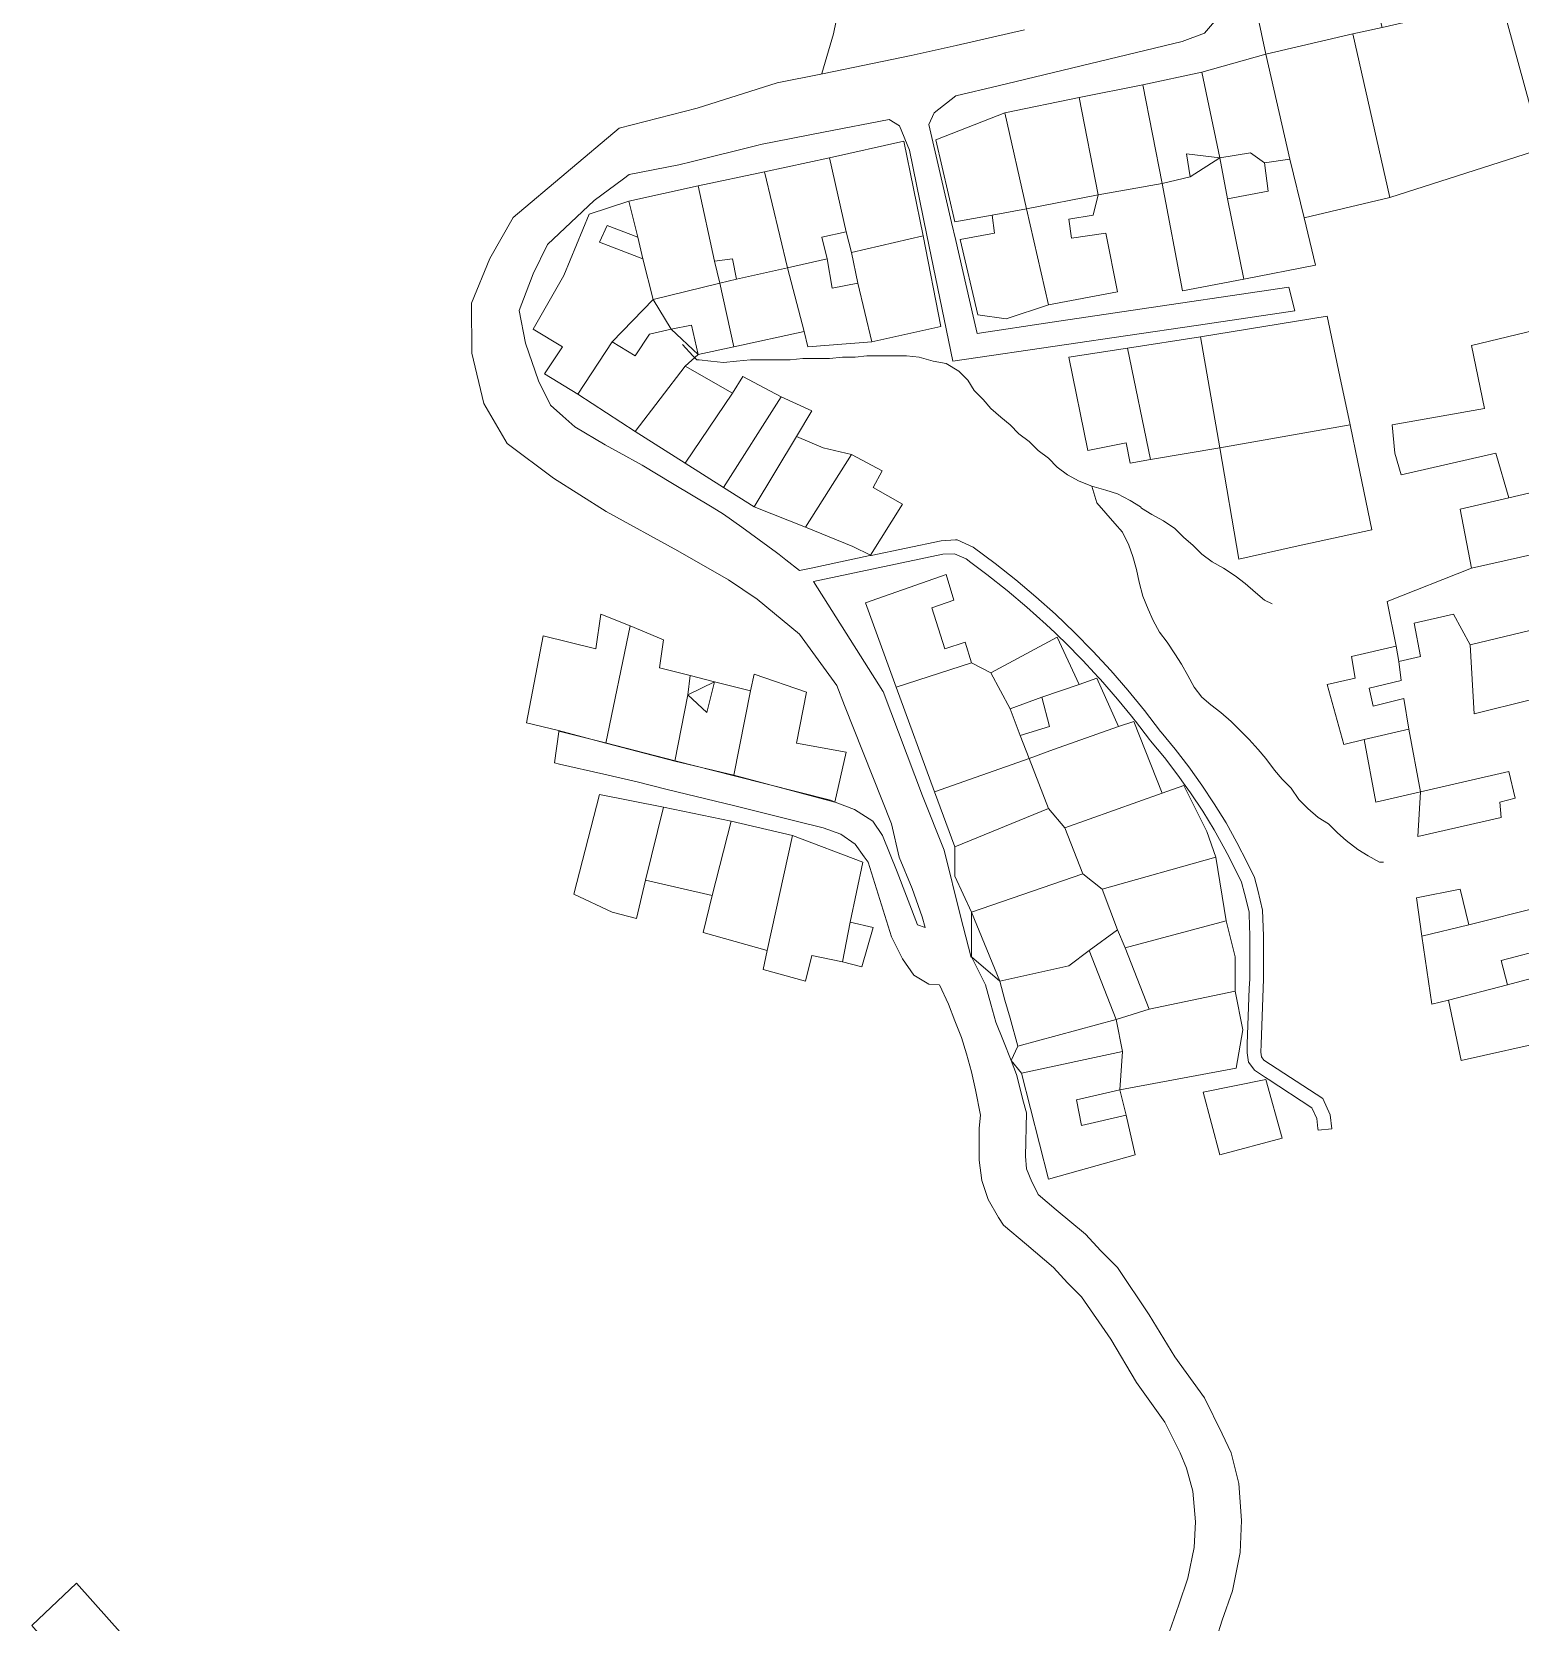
# Model space of a CAD drawing. Header units: inches. Extents: x 1138763 to 1140867, y 1050756 to 1053008.
# Drawn here: x 1139341.1 to 1139486.6, y 1051370.4 to 1051525.9 of the extents above; entities that cross this region are included whole.
import ezdxf

# ---------------------------------------------------------------- set-up
doc = ezdxf.new("R2010")
doc.units = ezdxf.units.IN
doc.header["$MEASUREMENT"] = 0
for name, color, linetype, lineweight in [('LimEdif_AM', 44, 'Continuous', 5), ('ViaPrin_AM', 1, 'Continuous', 15), ('ViaSec_AM', 1, 'Continuous', 18)]:
    doc.layers.add(name, color=color, linetype=linetype, lineweight=lineweight)

msp = doc.modelspace()

# ---------------------------------------------------------------- linework, layer by layer
at = {"layer": 'LimEdif_AM'}
for points in [[(1139471.44, 1051532.75), (1139473.06, 1051526.37), (1139470.19, 1051525.75), (1139461.69, 1051523.75), (1139460.44, 1051529.75), (1139468.69, 1051532), (1139471.44, 1051532.75)], [(1139484.69, 1051529), (1139488.69, 1051514.5), (1139473.81, 1051509.75), (1139470.19, 1051525.75), (1139473.06, 1051526.37), (1139484.69, 1051529)], [(1139470.19, 1051525.75), (1139473.81, 1051509.75), (1139465.44, 1051507.75), (1139464.06, 1051513.5), (1139461.69, 1051523.75), (1139470.19, 1051525.75)], [(1139455.44, 1051522), (1139461.69, 1051523.75), (1139464.06, 1051513.5), (1139461.56, 1051513.12), (1139460.19, 1051514.12), (1139457.19, 1051513.62), (1139455.44, 1051522)], [(1139443.44, 1051519.5), (1139449.69, 1051520.75), (1139451.56, 1051511.12), (1139445.31, 1051510), (1139443.44, 1051519.5)], [(1139449.69, 1051520.75), (1139455.44, 1051522), (1139457.19, 1051513.62), (1139453.94, 1051514), (1139454.31, 1051511.75), (1139451.56, 1051511.12), (1139449.69, 1051520.75)], [(1139436.19, 1051518), (1139443.44, 1051519.5), (1139445.31, 1051510), (1139438.31, 1051508.62), (1139436.19, 1051518)], [(1139438.31, 1051508.62), (1139434.94, 1051508), (1139431.31, 1051507.37), (1139429.44, 1051515.37), (1139436.19, 1051518), (1139438.31, 1051508.62)], [(1139420.69, 1051506.37), (1139419.06, 1051513.62), (1139426.31, 1051515.25), (1139428.19, 1051506), (1139421.19, 1051504.37), (1139420.69, 1051506.37)], [(1139412.69, 1051512.25), (1139419.06, 1051513.62), (1139420.69, 1051506.37), (1139418.31, 1051505.87), (1139418.81, 1051503.75), (1139414.94, 1051502.87), (1139412.69, 1051512.25)], [(1139457.19, 1051513.62), (1139457.94, 1051509.62), (1139459.56, 1051501.75), (1139453.56, 1051500.62), (1139451.56, 1051511.12), (1139454.31, 1051511.75), (1139457.19, 1051513.62)], [(1139457.19, 1051513.62), (1139454.31, 1051511.75), (1139453.94, 1051514), (1139457.19, 1051513.62)], [(1139461.56, 1051513.12), (1139461.94, 1051510.37), (1139457.94, 1051509.62), (1139457.19, 1051513.62), (1139460.19, 1051514.12), (1139461.56, 1051513.12)], [(1139464.06, 1051513.5), (1139465.44, 1051507.75), (1139466.56, 1051503.12), (1139459.56, 1051501.75), (1139457.94, 1051509.62), (1139461.94, 1051510.37), (1139461.56, 1051513.12), (1139464.06, 1051513.5)], [(1139406.19, 1051510.87), (1139412.69, 1051512.25), (1139414.94, 1051502.87), (1139409.94, 1051501.75), (1139409.56, 1051503.75), (1139407.81, 1051503.5), (1139406.19, 1051510.87)], [(1139399.44, 1051509.37), (1139406.19, 1051510.87), (1139407.81, 1051503.5), (1139408.31, 1051501.37), (1139401.81, 1051499.75), (1139400.81, 1051503.75), (1139400.31, 1051505.87), (1139399.44, 1051509.37)], [(1139445.31, 1051510), (1139444.81, 1051508), (1139442.44, 1051507.62), (1139442.69, 1051505.75), (1139446.06, 1051506.25), (1139447.19, 1051500.5), (1139440.44, 1051499.25), (1139438.31, 1051508.62), (1139445.31, 1051510)], [(1139400.31, 1051505.87), (1139397.31, 1051507), (1139396.56, 1051505.37), (1139400.81, 1051503.75), (1139401.81, 1051499.75), (1139397.81, 1051495.62), (1139394.44, 1051490.5), (1139391.19, 1051492.5), (1139392.94, 1051495.12), (1139390.06, 1051496.87), (1139393.06, 1051502.12), (1139395.56, 1051508.12), (1139399.44, 1051509.37), (1139400.31, 1051505.87)], [(1139438.31, 1051508.62), (1139440.44, 1051499.25), (1139436.31, 1051497.87), (1139433.56, 1051498.25), (1139431.81, 1051505.62), (1139435.19, 1051506.25), (1139434.94, 1051508), (1139438.31, 1051508.62)], [(1139400.81, 1051503.75), (1139396.56, 1051505.37), (1139397.31, 1051507), (1139400.31, 1051505.87), (1139400.81, 1051503.75)], [(1139421.19, 1051504.37), (1139421.81, 1051501.37), (1139419.31, 1051500.87), (1139418.81, 1051503.75), (1139418.31, 1051505.87), (1139420.69, 1051506.37), (1139421.19, 1051504.37)], [(1139428.19, 1051506), (1139429.94, 1051497.12), (1139423.19, 1051495.62), (1139421.81, 1051501.37), (1139421.19, 1051504.37), (1139428.19, 1051506)], [(1139409.94, 1051501.75), (1139408.31, 1051501.37), (1139407.81, 1051503.5), (1139409.56, 1051503.75), (1139409.94, 1051501.75)], [(1139418.81, 1051503.75), (1139419.31, 1051500.87), (1139421.81, 1051501.37), (1139423.19, 1051495.62), (1139416.94, 1051495.12), (1139416.56, 1051496.62), (1139414.94, 1051502.87), (1139418.81, 1051503.75)], [(1139414.94, 1051502.87), (1139416.56, 1051496.62), (1139409.69, 1051495.12), (1139408.31, 1051501.37), (1139409.94, 1051501.75), (1139414.94, 1051502.87)], [(1139408.31, 1051501.37), (1139409.69, 1051495.12), (1139406.19, 1051494.37), (1139405.56, 1051497.25), (1139403.56, 1051496.87), (1139401.81, 1051499.75), (1139408.31, 1051501.37)], [(1139403.56, 1051496.87), (1139401.44, 1051496.37), (1139400.06, 1051494.25), (1139397.81, 1051495.62), (1139401.81, 1051499.75), (1139403.56, 1051496.87)], [(1139406.19, 1051494.37), (1139403.56, 1051496.87), (1139405.56, 1051497.25), (1139406.19, 1051494.37)], [(1139455.31, 1051496.12), (1139467.69, 1051498.12), (1139468.94, 1051492.25), (1139469.94, 1051487.5), (1139457.19, 1051485.25), (1139455.31, 1051496.12)], [(1139497.31, 1051483.12), (1139494.69, 1051482.5), (1139491.31, 1051481.75), (1139485.44, 1051480.37), (1139484.19, 1051484.75), (1139474.94, 1051482.62), (1139474.31, 1051484.75), (1139474.06, 1051487.5), (1139483.06, 1051489.12), (1139481.81, 1051495.25), (1139493.19, 1051498), (1139495.81, 1051488), (1139497.31, 1051483.12)], [(1139406.19, 1051494.37), (1139404.94, 1051493.25), (1139400.06, 1051486.87), (1139394.44, 1051490.5), (1139397.81, 1051495.62), (1139400.06, 1051494.25), (1139401.44, 1051496.37), (1139403.56, 1051496.87), (1139406.19, 1051494.37)], [(1139448.19, 1051495), (1139455.31, 1051496.12), (1139457.19, 1051485.25), (1139450.44, 1051484.12), (1139448.19, 1051495)], [(1139450.44, 1051484.12), (1139448.44, 1051483.75), (1139448.06, 1051485.75), (1139444.31, 1051485), (1139442.44, 1051494.12), (1139448.19, 1051495), (1139450.44, 1051484.12)], [(1139404.94, 1051493.25), (1139409.56, 1051490.62), (1139404.94, 1051483.75), (1139400.06, 1051486.87), (1139404.94, 1051493.25)], [(1139409.56, 1051490.62), (1139410.56, 1051492.25), (1139414.31, 1051490.25), (1139408.69, 1051481.37), (1139404.94, 1051483.75), (1139409.56, 1051490.62)], [(1139414.31, 1051490.25), (1139417.31, 1051488.87), (1139415.81, 1051486.37), (1139411.69, 1051479.5), (1139408.69, 1051481.37), (1139414.31, 1051490.25)], [(1139415.81, 1051486.37), (1139418.44, 1051485.25), (1139421.19, 1051484.62), (1139416.69, 1051477.5), (1139411.69, 1051479.5), (1139415.81, 1051486.37)], [(1139469.94, 1051487.5), (1139470.69, 1051483.87), (1139472.06, 1051477.25), (1139464.56, 1051475.62), (1139459.06, 1051474.37), (1139457.19, 1051485.25), (1139469.94, 1051487.5)], [(1139421.19, 1051484.62), (1139424.19, 1051483), (1139423.31, 1051481.37), (1139426.19, 1051479.75), (1139423.06, 1051474.75), (1139421.31, 1051475.62), (1139416.69, 1051477.5), (1139421.19, 1051484.62)], [(1139497.31, 1051483.12), (1139499.06, 1051477.37), (1139481.81, 1051473.5), (1139480.69, 1051479.25), (1139485.44, 1051480.37), (1139491.31, 1051481.75), (1139491.94, 1051479.25), (1139495.06, 1051480.12), (1139494.69, 1051482.5), (1139497.31, 1051483.12)], [(1139499.06, 1051477.37), (1139500.94, 1051470.62), (1139481.69, 1051466), (1139480.06, 1051469), (1139476.19, 1051468.12), (1139476.81, 1051464.87), (1139474.69, 1051464.37), (1139474.44, 1051465.87), (1139473.56, 1051470.25), (1139481.81, 1051473.5), (1139499.06, 1051477.37)], [(1139432.94, 1051464.25), (1139425.56, 1051461.87), (1139422.56, 1051470.12), (1139430.44, 1051472.87), (1139431.19, 1051470.37), (1139429.06, 1051469.62), (1139430.31, 1051465.62), (1139432.31, 1051466.25), (1139432.94, 1051464.25)], [(1139500.94, 1051470.62), (1139502.69, 1051464.25), (1139487.56, 1051460.62), (1139482.06, 1051459.25), (1139481.69, 1051466), (1139500.94, 1051470.62)], [(1139399.56, 1051467.87), (1139397.19, 1051456.37), (1139392.56, 1051457.62), (1139389.44, 1051458.37), (1139391.06, 1051466.87), (1139396.19, 1051465.62), (1139396.69, 1051469), (1139399.56, 1051467.87)], [(1139399.56, 1051467.87), (1139402.81, 1051466.5), (1139402.44, 1051463.75), (1139405.44, 1051463), (1139405.19, 1051461.12), (1139403.94, 1051454.62), (1139397.19, 1051456.37), (1139399.56, 1051467.87)], [(1139434.81, 1051463.25), (1139441.31, 1051466.75), (1139443.44, 1051462.12), (1139439.81, 1051460.87), (1139436.69, 1051459.75), (1139434.81, 1051463.25)], [(1139474.69, 1051464.37), (1139474.94, 1051462.5), (1139471.81, 1051461.75), (1139472.19, 1051460), (1139475.19, 1051460.75), (1139475.69, 1051457.75), (1139471.31, 1051456.75), (1139469.31, 1051456.25), (1139467.69, 1051462.12), (1139470.44, 1051462.75), (1139470.06, 1051464.87), (1139474.44, 1051465.87), (1139474.69, 1051464.37)], [(1139409.69, 1051453.25), (1139411.31, 1051461.5), (1139411.69, 1051463.12), (1139416.81, 1051461.37), (1139415.81, 1051456.37), (1139420.69, 1051455.5), (1139419.56, 1051450.62), (1139409.69, 1051453.25)], [(1139432.94, 1051464.25), (1139434.81, 1051463.25), (1139436.69, 1051459.75), (1139437.69, 1051457.12), (1139438.56, 1051454.87), (1139429.31, 1051451.62), (1139425.56, 1051461.87), (1139432.94, 1051464.25)], [(1139407.81, 1051462.37), (1139411.31, 1051461.5), (1139409.69, 1051453.25), (1139403.94, 1051454.62), (1139405.19, 1051461.12), (1139407.06, 1051459.37), (1139407.81, 1051462.37)], [(1139405.44, 1051463), (1139407.81, 1051462.37), (1139405.19, 1051461.12), (1139405.44, 1051463)], [(1139407.81, 1051462.37), (1139407.06, 1051459.37), (1139405.19, 1051461.12), (1139407.81, 1051462.37)], [(1139443.44, 1051462.12), (1139445.19, 1051462.75), (1139447.31, 1051458), (1139440.94, 1051455.75), (1139438.56, 1051454.87), (1139437.69, 1051457.12), (1139440.56, 1051458), (1139439.81, 1051460.87), (1139443.44, 1051462.12)], [(1139439.81, 1051460.87), (1139440.56, 1051458), (1139437.69, 1051457.12), (1139436.69, 1051459.75), (1139439.81, 1051460.87)], [(1139447.31, 1051458), (1139448.81, 1051458.5), (1139451.56, 1051451.5), (1139442.06, 1051448.12), (1139440.44, 1051450), (1139438.56, 1051454.87), (1139440.94, 1051455.75), (1139447.31, 1051458)], [(1139475.69, 1051457.75), (1139476.81, 1051451.62), (1139472.44, 1051450.62), (1139471.31, 1051456.75), (1139475.69, 1051457.75)], [(1139438.56, 1051454.87), (1139440.44, 1051450), (1139431.31, 1051446.25), (1139429.31, 1051451.62), (1139438.56, 1051454.87)], [(1139451.56, 1051451.5), (1139453.69, 1051452.25), (1139455.94, 1051447.75), (1139456.81, 1051445.25), (1139445.69, 1051442.12), (1139443.81, 1051443.62), (1139442.06, 1051448.12), (1139451.56, 1051451.5)], [(1139476.81, 1051451.62), (1139485.44, 1051453.62), (1139486.06, 1051451), (1139484.56, 1051450.62), (1139484.69, 1051449.12), (1139476.56, 1051447.25), (1139476.81, 1051451.62)], [(1139402.81, 1051450.12), (1139401.06, 1051443), (1139400.19, 1051439.25), (1139397.81, 1051439.87), (1139394.06, 1051441.62), (1139396.56, 1051451.37), (1139402.81, 1051450.12)], [(1139402.81, 1051450.12), (1139409.44, 1051448.75), (1139407.56, 1051441.5), (1139401.06, 1051443), (1139402.81, 1051450.12)], [(1139442.06, 1051448.12), (1139443.81, 1051443.62), (1139432.94, 1051439.87), (1139431.31, 1051443.37), (1139431.31, 1051446.25), (1139440.44, 1051450), (1139442.06, 1051448.12)], [(1139409.44, 1051448.75), (1139415.44, 1051447.37), (1139412.94, 1051436.12), (1139406.69, 1051437.87), (1139407.56, 1051441.5), (1139409.44, 1051448.75)], [(1139415.44, 1051447.37), (1139422.31, 1051444.75), (1139421.06, 1051438.87), (1139420.31, 1051435), (1139417.31, 1051435.62), (1139416.69, 1051433.12), (1139412.56, 1051434.25), (1139412.94, 1051436.12), (1139415.44, 1051447.37)], [(1139456.81, 1051445.25), (1139457.81, 1051439), (1139447.94, 1051436.37), (1139447.19, 1051438.12), (1139445.69, 1051442.12), (1139456.81, 1051445.25)], [(1139445.69, 1051442.12), (1139447.19, 1051438.12), (1139444.44, 1051436.12), (1139442.44, 1051434.62), (1139435.69, 1051433.12), (1139432.94, 1051439.87), (1139443.81, 1051443.62), (1139445.69, 1051442.12)], [(1139481.56, 1051438.62), (1139476.94, 1051437.5), (1139476.44, 1051441.25), (1139480.69, 1051442.12), (1139481.56, 1051438.62)], [(1139435.69, 1051433.12), (1139432.94, 1051435.5), (1139432.94, 1051439.87), (1139435.69, 1051433.12)], [(1139481.56, 1051438.62), (1139488.56, 1051440.37), (1139489.44, 1051436.37), (1139484.69, 1051435.12), (1139485.31, 1051432.75), (1139479.56, 1051431.25), (1139477.94, 1051430.87), (1139476.94, 1051437.5), (1139481.56, 1051438.62)], [(1139421.06, 1051438.87), (1139423.31, 1051438.37), (1139422.19, 1051434.5), (1139420.31, 1051435), (1139421.06, 1051438.87)], [(1139457.81, 1051439), (1139458.69, 1051435.5), (1139458.69, 1051432.12), (1139450.31, 1051430.37), (1139447.94, 1051436.37), (1139457.81, 1051439)], [(1139447.94, 1051436.37), (1139450.31, 1051430.37), (1139447.06, 1051429.37), (1139444.44, 1051436.12), (1139447.19, 1051438.12), (1139447.94, 1051436.37)], [(1139444.44, 1051436.12), (1139447.06, 1051429.37), (1139437.44, 1051426.75), (1139436.69, 1051429.5), (1139436.19, 1051431.25), (1139435.69, 1051433.12), (1139442.44, 1051434.62), (1139444.44, 1051436.12)], [(1139485.31, 1051432.75), (1139489.94, 1051434), (1139490.81, 1051430.25), (1139489.19, 1051429.87), (1139489.81, 1051427.37), (1139480.81, 1051425.37), (1139479.56, 1051431.25), (1139485.31, 1051432.75)], [(1139458.69, 1051432.12), (1139459.44, 1051428.37), (1139458.81, 1051424.62), (1139447.44, 1051422.5), (1139447.69, 1051426.25), (1139447.06, 1051429.37), (1139450.31, 1051430.37), (1139458.69, 1051432.12)], [(1139447.06, 1051429.37), (1139447.69, 1051426.25), (1139437.81, 1051424.12), (1139436.81, 1051425.37), (1139437.44, 1051426.75), (1139447.06, 1051429.37)], [(1139447.69, 1051426.25), (1139447.44, 1051422.5), (1139443.19, 1051421.5), (1139443.69, 1051419), (1139448.06, 1051420), (1139448.94, 1051416.12), (1139440.44, 1051413.75), (1139437.81, 1051424.12), (1139447.69, 1051426.25)], [(1139457.19, 1051416.12), (1139455.56, 1051422.25), (1139461.69, 1051423.5), (1139463.31, 1051417.75), (1139457.19, 1051416.12)], [(1139447.44, 1051422.5), (1139448.06, 1051420), (1139443.69, 1051419), (1139443.19, 1051421.5), (1139447.44, 1051422.5)], [(1139346.44, 1051363.87), (1139341.06, 1051370.12), (1139345.44, 1051374.25), (1139351.56, 1051367.37), (1139348.94, 1051365.37), (1139346.44, 1051363.87)]]:
    msp.add_lwpolyline(points, dxfattribs=at)
at = {"layer": 'ViaPrin_AM'}
for points in [[(1139457.31, 1051527.65), (1139455.72, 1051525.81), (1139453.51, 1051525), (1139435.52, 1051520.67), (1139431.38, 1051519.68), (1139429.27, 1051518.03), (1139428.76, 1051516.88), (1139430.98, 1051507.28), (1139431.39, 1051505.52), (1139433.1, 1051498.14), (1139433.49, 1051496.45), (1139440.8, 1051497.54), (1139447.63, 1051498.55), (1139463.96, 1051500.98), (1139464.53, 1051498.64), (1139455.11, 1051497.26), (1139447.99, 1051496.22), (1139442.2, 1051495.37), (1139431.11, 1051493.74), (1139428.57, 1051506.07), (1139426.86, 1051514.35), (1139425.89, 1051516.76), (1139424.87, 1051517.35), (1139418.47, 1051516.11), (1139412.29, 1051514.92), (1139412.06, 1051514.87), (1139405.65, 1051513.27), (1139404.31, 1051512.94), (1139399.47, 1051511.97), (1139398.91, 1051511.56), (1139396.03, 1051509.45), (1139391.49, 1051505.13), (1139390.07, 1051502.27), (1139388.72, 1051498.69), (1139389.33, 1051495.51), (1139390.6, 1051491.81), (1139391.78, 1051489.44), (1139392.99, 1051488.36), (1139394.15, 1051487.33), (1139397.1, 1051485.56), (1139398.47, 1051484.8), (1139400.73, 1051483.55), (1139403.69, 1051481.78), (1139407.56, 1051479.46), (1139408.69, 1051478.78), (1139410.46, 1051477.49), (1139413.85, 1051475.02), (1139414.11, 1051474.82), (1139414.77, 1051474.3), (1139416.11, 1051473.26), (1139417.26, 1051473.51), (1139423, 1051474.72), (1139423.11, 1051474.74), (1139429.97, 1051476.18), (1139431.37, 1051476.26), (1139431.52, 1051476.26), (1139433.09, 1051475.56), (1139435.25, 1051473.96), (1139437.26, 1051472.36), (1139439.23, 1051470.7), (1139441.14, 1051468.99), (1139442.99, 1051467.21), (1139444.79, 1051465.38), (1139446.54, 1051463.5), (1139448.22, 1051461.56), (1139449.85, 1051459.57), (1139451.4, 1051457.54), (1139451.48, 1051457.45), (1139452.84, 1051455.81), (1139454.18, 1051454.07), (1139455.45, 1051452.28), (1139456.66, 1051450.45), (1139457.81, 1051448.58), (1139458.88, 1051446.67), (1139459.88, 1051444.72), (1139460.59, 1051443.25), (1139460.92, 1051442.02), (1139461.39, 1051440.06), (1139461.47, 1051437.56), (1139461.46, 1051433.31), (1139461.23, 1051426.94), (1139461.21, 1051426.18), (1139461.28, 1051425.73), (1139461.52, 1051425.4), (1139467.28, 1051421.65), (1139467.98, 1051420.06), (1139468.14, 1051418.69), (1139466.81, 1051418.53), (1139466.79, 1051418.72), (1139466.67, 1051419.7), (1139466.21, 1051420.74), (1139461.92, 1051423.54), (1139461.66, 1051423.71), (1139460.58, 1051424.41), (1139460.23, 1051424.89), (1139460, 1051425.21), (1139459.87, 1051426.1), (1139459.89, 1051426.99), (1139460.08, 1051432.41), (1139460.12, 1051433.33), (1139460.13, 1051437.54), (1139460.06, 1051439.64), (1139460.06, 1051439.88), (1139459.62, 1051441.69), (1139459.32, 1051442.78), (1139458.68, 1051444.13), (1139457.92, 1051445.61), (1139457.7, 1051446.03), (1139456.65, 1051447.9), (1139455.53, 1051449.74), (1139454.35, 1051451.52), (1139453.83, 1051452.25), (1139453.1, 1051453.27), (1139451.79, 1051454.97), (1139450.42, 1051456.62), (1139450.33, 1051456.74), (1139448.97, 1051458.52), (1139448.8, 1051458.74), (1139448.58, 1051459.01), (1139447.2, 1051460.7), (1139445.54, 1051462.6), (1139445.32, 1051462.84), (1139444.96, 1051463.23), (1139443.82, 1051464.46), (1139442.05, 1051466.26), (1139441.46, 1051466.82), (1139441.11, 1051467.16), (1139440.22, 1051468), (1139438.34, 1051469.69), (1139436.41, 1051471.32), (1139434.43, 1051472.89), (1139432.87, 1051474.06), (1139432.41, 1051474.4), (1139431.27, 1051474.91), (1139430.14, 1051474.85), (1139417.47, 1051472.2), (1139424.27, 1051461.48), (1139424.29, 1051461.42), (1139428.13, 1051451.25), (1139430.24, 1051445.91), (1139431.86, 1051439.47), (1139432.88, 1051435.44)], [(1139429.78, 1051432.77), (1139428.76, 1051432.83), (1139427.29, 1051433.69), (1139426.17, 1051435.29), (1139425.12, 1051437.46), (1139422.82, 1051444.75), (1139422.44, 1051445.27), (1139421.54, 1051446.51), (1139420.15, 1051447.49), (1139418.44, 1051448.11), (1139415.67, 1051448.8), (1139409.79, 1051450.25), (1139403.19, 1051451.87), (1139400.25, 1051452.6), (1139396.99, 1051453.35), (1139392.65, 1051454.34), (1139392.17, 1051454.45), (1139392.59, 1051457.5), (1139392.6, 1051457.57), (1139397.14, 1051456.42), (1139403.97, 1051454.67), (1139409.74, 1051453.19), (1139419.13, 1051450.8), (1139419.6, 1051450.62), (1139421.49, 1051449.9), (1139423.29, 1051448.76), (1139424.24, 1051447.36), (1139425.67, 1051443.82), (1139427.65, 1051438.63), (1139428.39, 1051438.36), (1139428.09, 1051439.41), (1139427.11, 1051442.18), (1139425.85, 1051445.24), (1139425.11, 1051448.5), (1139420.52, 1051460.08), (1139419.76, 1051462.01), (1139416.12, 1051467.05), (1139411.98, 1051470.46), (1139409.16, 1051472.36), (1139404.22, 1051475.19), (1139397.2, 1051479.05), (1139392.05, 1051482.28), (1139387.55, 1051485.69), (1139385.26, 1051489.58), (1139384.09, 1051494.53), (1139384.05, 1051499.39), (1139385.84, 1051503.78), (1139388.13, 1051507.78), (1139398.47, 1051516.53), (1139406.12, 1051518.47), (1139413.93, 1051520.94), (1139418.36, 1051521.84), (1139420.58, 1051522.3), (1139427.03, 1051523.61), (1139431.43, 1051524.61), (1139438.12, 1051526.12)]]:
    msp.add_lwpolyline(points, dxfattribs=at)
at = {"layer": 'ViaSec_AM'}
for points in [[(1139418.31, 1051521.87), (1139419.44, 1051525.75), (1139419.69, 1051527)], [(1139473.19, 1051444.75), (1139472.81, 1051444.75), (1139471.69, 1051445.37), (1139470.69, 1051446), (1139469.56, 1051446.87), (1139468.69, 1051447.62), (1139467.81, 1051448.5), (1139466.81, 1051449.12), (1139465.81, 1051450), (1139464.94, 1051450.87), (1139464.19, 1051452), (1139463.31, 1051452.87), (1139462.56, 1051453.75), (1139461.69, 1051454.87), (1139460.94, 1051455.75), (1139460.06, 1051456.75), (1139459.19, 1051457.62), (1139458.31, 1051458.5), (1139457.31, 1051459.37), (1139456.31, 1051460.12), (1139455.44, 1051460.87), (1139454.69, 1051461.87), (1139454.06, 1051463), (1139453.44, 1051464.12), (1139452.81, 1051465.12), (1139452.06, 1051466.25), (1139451.31, 1051467.25), (1139450.69, 1051468.37), (1139450.19, 1051469.5), (1139449.69, 1051470.75), (1139449.31, 1051472.12), (1139449.06, 1051473.37), (1139448.69, 1051474.62), (1139448.31, 1051475.75), (1139447.69, 1051477), (1139446.94, 1051477.87), (1139446.06, 1051478.87), (1139445.19, 1051479.87), (1139444.69, 1051481.5), (1139443.44, 1051482), (1139442.31, 1051482.62), (1139441.31, 1051483.37), (1139440.44, 1051484.25), (1139439.44, 1051485), (1139438.56, 1051485.87), (1139437.56, 1051486.62), (1139436.69, 1051487.5), (1139435.81, 1051488.25), (1139434.81, 1051489.12), (1139434.06, 1051490), (1139433.19, 1051490.87), (1139432.56, 1051491.87), (1139431.69, 1051492.75), (1139430.44, 1051493.5), (1139429.19, 1051493.75), (1139427.81, 1051494.12), (1139426.56, 1051494.25), (1139425.44, 1051494.25), (1139424.06, 1051494.25), (1139422.69, 1051494.25), (1139421.56, 1051494.12), (1139420.31, 1051494.12), (1139419.06, 1051494), (1139417.69, 1051494), (1139416.44, 1051494), (1139415.19, 1051493.87), (1139413.81, 1051493.87), (1139412.56, 1051493.87), (1139411.69, 1051493.87), (1139411.31, 1051493.87), (1139409.94, 1051493.75), (1139408.69, 1051493.62), (1139407.44, 1051493.75), (1139406.31, 1051493.87), (1139406.06, 1051493.87), (1139405.69, 1051494.25), (1139404.69, 1051495.37)], [(1139462.31, 1051470), (1139461.56, 1051470.37), (1139460.69, 1051471.12), (1139459.69, 1051472), (1139458.69, 1051472.75), (1139457.56, 1051473.5), (1139456.44, 1051474.12), (1139455.44, 1051474.87), (1139454.56, 1051475.75), (1139453.69, 1051476.5), (1139452.81, 1051477.37), (1139451.69, 1051478.12), (1139450.56, 1051478.75), (1139449.56, 1051479.37), (1139449.44, 1051479.5), (1139448.44, 1051480.12), (1139447.19, 1051480.75), (1139446.06, 1051481.12), (1139444.69, 1051481.5)], [(1139456.31, 1051367.12), (1139457.44, 1051370.62), (1139458.44, 1051373.5), (1139459.19, 1051377.25), (1139459.31, 1051380.37), (1139459.06, 1051384), (1139458.31, 1051387), (1139457.44, 1051388.87), (1139455.69, 1051392.37), (1139452.81, 1051396.37), (1139450.31, 1051400.5), (1139447.19, 1051405.12), (1139445.56, 1051406.75), (1139444.06, 1051408.37), (1139441.19, 1051410.75), (1139439.44, 1051412.25), (1139438.94, 1051413.25), (1139438.81, 1051413.5), (1139438.31, 1051414.75), (1139438.19, 1051416), (1139438.31, 1051420.25), (1139437.94, 1051421.5), (1139437.44, 1051423.5), (1139437.31, 1051424), (1139436.81, 1051425.37), (1139436.06, 1051427.25), (1139435.31, 1051429.12), (1139434.81, 1051430.87), (1139434.31, 1051432.75), (1139432.94, 1051435.5)], [(1139429.81, 1051432.75), (1139430.69, 1051430.87), (1139431.31, 1051429.25), (1139431.94, 1051427.62), (1139432.44, 1051426), (1139432.94, 1051424.25), (1139433.31, 1051422.5), (1139433.81, 1051420), (1139433.69, 1051418.75), (1139433.69, 1051415.62), (1139433.94, 1051413.62), (1139434.56, 1051411.75), (1139435.56, 1051410), (1139436.06, 1051409.25), (1139438.31, 1051407.37), (1139440.94, 1051405.12), (1139442.31, 1051403.62), (1139443.69, 1051402.25), (1139446.56, 1051398.12), (1139449.06, 1051393.87), (1139451.81, 1051390), (1139453.31, 1051387), (1139453.94, 1051385.5), (1139454.56, 1051383.25), (1139454.81, 1051380.25), (1139454.69, 1051377.75), (1139454.06, 1051374.75), (1139453.19, 1051372.12), (1139452.06, 1051368.87)]]:
    msp.add_lwpolyline(points, dxfattribs=at)

doc.saveas('drawing.dxf')
